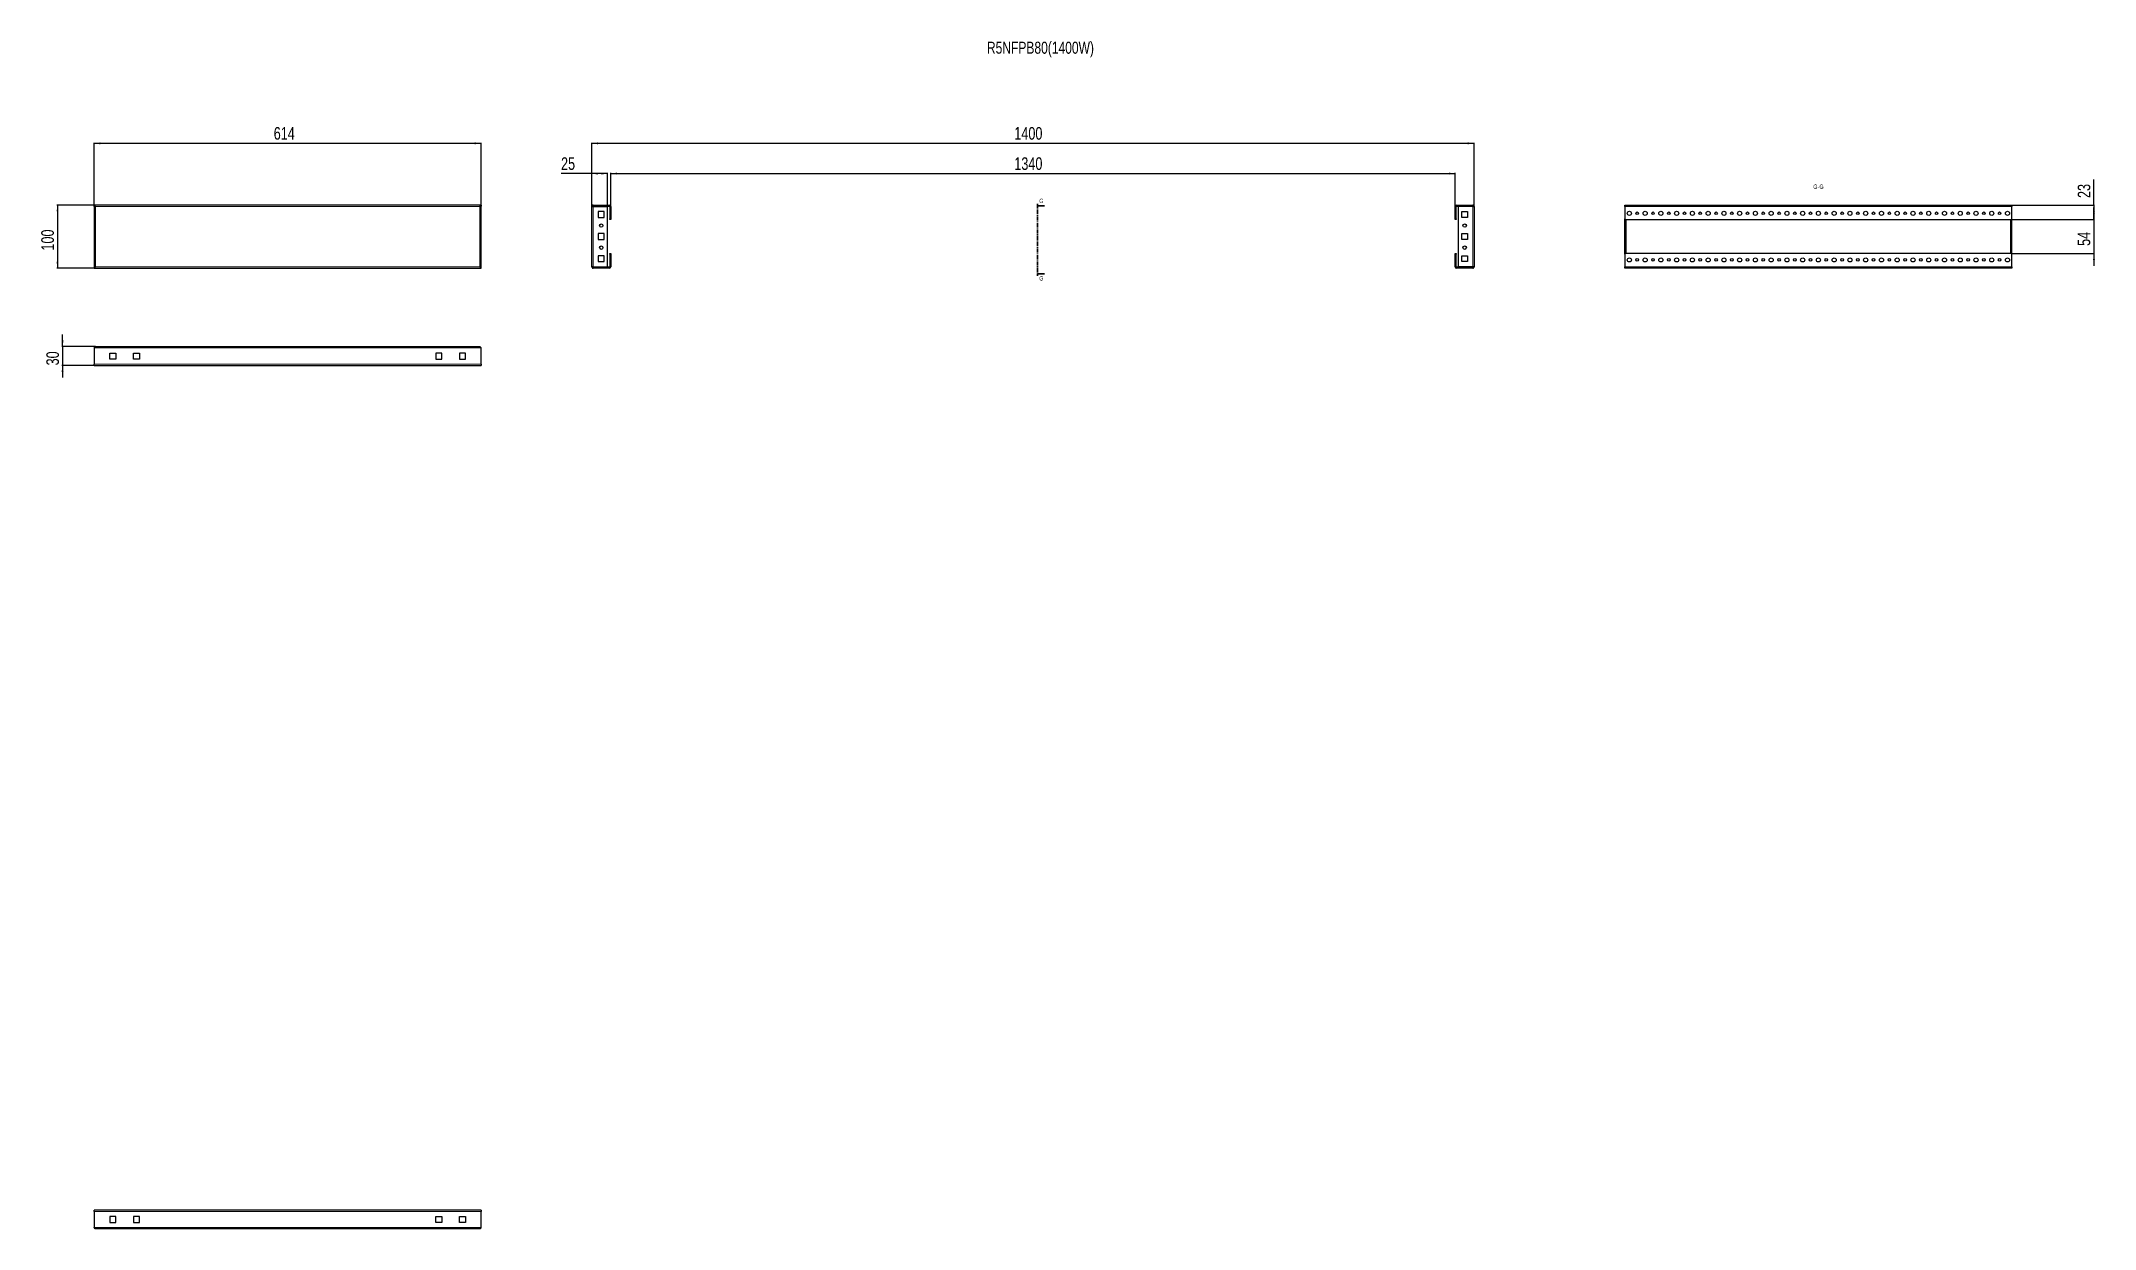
# Model space of a CAD drawing. Header units: millimetres. Extents: x -214 to 3045, y -1292 to 593.
import ezdxf

# ---------------------------------------------------------------- set-up
doc = ezdxf.new("R2010")
doc.units = ezdxf.units.MM
doc.linetypes.add('CENTER', pattern=[10.16, 6.35, -1.27, 1.27, -1.27])
doc.layers.add('FORMAT', color=7, linetype='Continuous')
doc.styles.add('SLDTEXTSTYLE0', font='TXT', dxfattribs={"width": 0.75})
doc.dimstyles.new('SLDDIMSTYLE0', dxfattribs={"dimtxt": 20, "dimasz": 10, "dimexe": 0, "dimexo": 0.0625, "dimgap": 5, "dimtad": 2, "dimdec": 1, "dimrnd": 1e-09, "dimzin": 12, "dimdsep": 46, "dimtxsty": 'SLDTEXTSTYLE0', "dimsah": 1, "dimcen": 0.09, "dimadec": 0, "dimazin": 3, "dimtfac": 1, "dimtofl": 0, "dimtmove": 0, "dimatfit": 3, "dimfxl": 0, "dimfrac": 2, "dimtolj": 1, "dimtzin": 12, "dimarcsym": 0})
doc.dimstyles.new('SLDDIMSTYLE1', dxfattribs={"dimtxt": 20, "dimasz": 10, "dimexe": 0, "dimexo": 0.0625, "dimgap": 5, "dimtad": 2, "dimdec": 1, "dimrnd": 1e-09, "dimzin": 12, "dimdsep": 46, "dimtxsty": 'SLDTEXTSTYLE0', "dimsah": 1, "dimcen": 0.09, "dimadec": 0, "dimazin": 3, "dimtfac": 1, "dimtmove": 0, "dimatfit": 0, "dimfxl": 0, "dimfrac": 2, "dimtolj": 1, "dimtzin": 12, "dimarcsym": 0})

# ---------------------------------------------------------------- blocks, each defined once
blk = doc.blocks.new('_D')
at = {"layer": 'FORMAT'}
for p, q in [((-129.8, 330.6), (-129.8, 431.6)), ((-129.8, 430.6), (484.2, 430.6)), ((484.2, 330.6), (484.2, 431.6))]:
    blk.add_line(p, q, dxfattribs=at)
for points in [[(-129.8, 430.6), (-119.8, 429), (-119.8, 432.1)], [(484.2, 430.6), (474.2, 432.1), (474.2, 429)]]:
    blk.add_solid(points, dxfattribs=at)
at = {"layer": 'FORMAT', "insert": (155.1, 456.4), "char_height": 20, "attachment_point": 1, "style": 'SLDTEXTSTYLE0'}
blk.add_mtext('614', dxfattribs=at)
blk = doc.blocks.new('_D_1')
at = {"layer": 'FORMAT'}
for p, q in [((-129.8, 332.6), (-188.9, 332.6)), ((-187.9, 332.6), (-187.9, 232.6)), ((-129.8, 232.6), (-188.9, 232.6))]:
    blk.add_line(p, q, dxfattribs=at)
for points in [[(-187.9, 332.6), (-189.5, 322.6), (-186.4, 322.6)], [(-187.9, 232.6), (-186.4, 242.6), (-189.5, 242.6)]]:
    blk.add_solid(points, dxfattribs=at)
at = {"layer": 'FORMAT', "insert": (-213.7, 260.4), "char_height": 20, "attachment_point": 1, "rotation": 90, "style": 'SLDTEXTSTYLE0'}
blk.add_mtext('100', dxfattribs=at)
blk = doc.blocks.new('_D_2')
at = {"layer": 'FORMAT'}
for p, q in [((659.8, 330.5), (659.8, 431.6)), ((659.8, 430.6), (2059.8, 430.6)), ((2059.8, 330.5), (2059.8, 431.6))]:
    blk.add_line(p, q, dxfattribs=at)
for points in [[(659.8, 430.6), (669.8, 429), (669.8, 432.1)], [(2059.8, 430.6), (2049.8, 432.1), (2049.8, 429)]]:
    blk.add_solid(points, dxfattribs=at)
at = {"layer": 'FORMAT', "insert": (1330.2, 456.4), "char_height": 20, "attachment_point": 1, "style": 'SLDTEXTSTYLE0'}
blk.add_mtext('1400', dxfattribs=at)
blk = doc.blocks.new('_D_3')
at = {"layer": 'FORMAT'}
for p, q in [((689.8, 330.5), (689.8, 383.6)), ((689.8, 382.6), (2029.8, 382.6)), ((2029.8, 330.5), (2029.8, 383.6))]:
    blk.add_line(p, q, dxfattribs=at)
for points in [[(689.8, 382.6), (699.8, 381), (699.8, 384.1)], [(2029.8, 382.6), (2019.8, 384.1), (2019.8, 381)]]:
    blk.add_solid(points, dxfattribs=at)
at = {"layer": 'FORMAT', "insert": (1330.2, 408.4), "char_height": 20, "attachment_point": 1, "style": 'SLDTEXTSTYLE0'}
blk.add_mtext('1340', dxfattribs=at)
blk = doc.blocks.new('_D_4')
at = {"layer": 'FORMAT'}
for p, q in [((659.8, 382.6), (611, 382.6)), ((659.8, 330.5), (659.8, 383.6)), ((684.8, 382.6), (659.8, 382.6)), ((684.8, 330.6), (684.8, 383.6))]:
    blk.add_line(p, q, dxfattribs=at)
for points in [[(659.8, 382.6), (669.8, 381), (669.8, 384.1)], [(684.8, 382.6), (674.8, 384.1), (674.8, 381)]]:
    blk.add_solid(points, dxfattribs=at)
at = {"layer": 'FORMAT', "insert": (611, 408.4), "char_height": 20, "attachment_point": 1, "style": 'SLDTEXTSTYLE0'}
blk.add_mtext('25', dxfattribs=at)
blk = doc.blocks.new('_D_5')
at = {"layer": 'FORMAT'}
for p, q in [((-127.7, 108), (-180.9, 108)), ((-179.9, 108), (-179.9, 127.3)), ((-179.9, 108), (-179.9, 78)), ((-129.8, 78), (-180.9, 78)), ((-179.9, 78), (-179.9, 58.8))]:
    blk.add_line(p, q, dxfattribs=at)
for points in [[(-179.9, 108), (-178.4, 118), (-181.5, 118)], [(-179.9, 78), (-181.5, 68), (-178.4, 68)]]:
    blk.add_solid(points, dxfattribs=at)
at = {"layer": 'FORMAT', "insert": (-205.7, 78.2), "char_height": 20, "attachment_point": 1, "rotation": 90, "style": 'SLDTEXTSTYLE0'}
blk.add_mtext('30', dxfattribs=at)
blk = doc.blocks.new('_D_6')
at = {"layer": 'FORMAT'}
for p, q in [((3043.3, 309.6), (3043.3, 328.8)), ((2912.1, 309.6), (3044.3, 309.6)), ((3043.3, 309.6), (3043.3, 255.6)), ((2912.1, 255.6), (3044.3, 255.6)), ((3043.3, 255.6), (3043.3, 236.3))]:
    blk.add_line(p, q, dxfattribs=at)
for points in [[(3043.3, 309.6), (3044.8, 319.6), (3041.8, 319.6)], [(3043.3, 255.6), (3041.8, 245.6), (3044.8, 245.6)]]:
    blk.add_solid(points, dxfattribs=at)
at = {"layer": 'FORMAT', "insert": (3017.5, 267.8), "char_height": 20, "attachment_point": 1, "rotation": 90, "style": 'SLDTEXTSTYLE0'}
blk.add_mtext('54', dxfattribs=at)
blk = doc.blocks.new('_D_7')
at = {"layer": 'FORMAT'}
for p, q in [((3043.3, 332.6), (3043.3, 373.3)), ((2913.1, 332.6), (3044.3, 332.6)), ((3043.3, 332.6), (3043.3, 309.6)), ((2912.1, 309.6), (3044.3, 309.6))]:
    blk.add_line(p, q, dxfattribs=at)
for points in [[(3043.3, 332.6), (3041.8, 322.6), (3044.8, 322.6)], [(3043.3, 309.6), (3044.8, 319.6), (3041.8, 319.6)]]:
    blk.add_solid(points, dxfattribs=at)
at = {"layer": 'FORMAT', "insert": (3017.5, 343.8), "char_height": 20, "attachment_point": 1, "rotation": 90, "style": 'SLDTEXTSTYLE0'}
blk.add_mtext('23', dxfattribs=at)

msp = doc.modelspace()

# ---------------------------------------------------------------- linework, layer by layer
at = {"color": 7, "linetype": 'Continuous', "lineweight": 25}
for p, q in [((484.22, 332.57), (-129.78, 332.57)), ((-129.78, 331.07), (-129.78, 332.57)), ((-129.78, 331.07), (-129.78, 330.57)), ((-129.78, 330.57), (-129.78, 234.57)), ((-129.78, 330.57), (-128.28, 330.57)), ((484.22, 330.57), (482.72, 330.57)), ((484.22, 332.57), (484.22, 331.07)), ((484.22, 330.57), (484.22, 331.07)), ((484.22, 234.57), (484.22, 330.57)), ((659.8, 234.67), (659.8, 330.47)), ((661.9, 332.57), (661.9, 331.07)), ((661.9, 332.57), (687.7, 332.57)), ((661.9, 331.07), (687.7, 331.07)), ((661.9, 330.57), (684.8, 330.57)), ((684.8, 234.57), (684.8, 330.57)), ((688.3, 330.47), (688.3, 310.57)), ((689.8, 330.47), (689.8, 310.57)), ((2029.8, 310.57), (2029.8, 330.47)), ((2031.3, 310.57), (2031.3, 330.47)), ((2031.9, 332.57), (2057.7, 332.57)), ((2031.9, 331.07), (2057.7, 331.07)), ((2034.8, 234.57), (2034.8, 330.57)), ((2057.7, 330.57), (2034.8, 330.57)), ((2057.7, 331.07), (2057.7, 332.57)), ((2059.8, 330.47), (2059.8, 234.67)), ((2299.13, 332.57), (2913.13, 332.57)), ((2299.13, 330.47), (2299.13, 332.57)), ((2299.13, 330.47), (2299.13, 310.57)), ((2913.13, 332.57), (2913.13, 330.47)), ((2913.13, 310.57), (2913.13, 330.47)), ((670.05, 322.32), (670.05, 312.82)), ((679.55, 322.32), (670.05, 322.32)), ((670.05, 312.82), (679.55, 312.82)), ((679.55, 312.82), (679.55, 322.32)), ((688.3, 310.57), (689.8, 310.57)), ((688.3, 309.57), (688.3, 310.57)), ((689.8, 309.57), (688.3, 309.57)), ((689.8, 310.57), (689.8, 309.57)), ((2029.8, 310.57), (2031.3, 310.57)), ((2029.8, 309.57), (2029.8, 310.57)), ((2031.3, 309.57), (2029.8, 309.57)), ((2031.3, 310.57), (2031.3, 309.57)), ((2040.05, 322.32), (2049.55, 322.32)), ((2040.05, 312.82), (2040.05, 322.32)), ((2049.55, 312.82), (2040.05, 312.82)), ((2049.55, 322.32), (2049.55, 312.82)), ((2299.13, 310.57), (2300.13, 309.57)), ((2299.13, 254.57), (2299.13, 310.57)), ((2300.13, 309.57), (2912.13, 309.57)), ((2300.63, 255.57), (2300.63, 309.57)), ((2911.63, 255.57), (2911.63, 309.57)), ((2912.13, 309.57), (2913.13, 310.57)), ((2913.13, 254.57), (2913.13, 310.57)), ((670.05, 287.32), (670.05, 277.82)), ((679.55, 287.32), (670.05, 287.32)), ((670.05, 277.82), (679.55, 277.82)), ((679.55, 277.82), (679.55, 287.32)), ((2040.05, 287.32), (2049.55, 287.32)), ((2040.05, 277.82), (2040.05, 287.32)), ((2049.55, 277.82), (2040.05, 277.82)), ((2049.55, 287.32), (2049.55, 277.82)), ((-128.28, 234.57), (-129.78, 234.57)), ((-129.78, 234.57), (-129.78, 234.07)), ((-129.78, 234.07), (-129.78, 232.57)), ((-129.78, 232.57), (484.22, 232.57)), ((482.72, 234.57), (484.22, 234.57)), ((484.22, 234.07), (484.22, 234.57)), ((484.22, 232.57), (484.22, 234.07)), ((661.9, 234.57), (684.8, 234.57)), ((661.9, 232.57), (661.9, 234.07)), ((687.7, 234.07), (661.9, 234.07)), ((687.7, 232.57), (661.9, 232.57)), ((679.55, 252.32), (670.05, 252.32)), ((670.05, 252.32), (670.05, 242.82)), ((670.05, 242.82), (679.55, 242.82)), ((679.55, 242.82), (679.55, 252.32)), ((688.3, 254.57), (688.3, 255.57)), ((688.3, 255.57), (689.8, 255.57)), ((689.8, 254.57), (688.3, 254.57)), ((688.3, 254.57), (688.3, 234.67)), ((689.8, 255.57), (689.8, 254.57)), ((689.8, 254.57), (689.8, 234.67)), ((2029.8, 255.57), (2031.3, 255.57)), ((2029.8, 254.57), (2029.8, 255.57)), ((2031.3, 254.57), (2029.8, 254.57)), ((2029.8, 234.67), (2029.8, 254.57)), ((2031.3, 255.57), (2031.3, 254.57)), ((2031.3, 234.67), (2031.3, 254.57)), ((2057.7, 234.07), (2031.9, 234.07)), ((2057.7, 232.57), (2031.9, 232.57)), ((2057.7, 234.57), (2034.8, 234.57)), ((2040.05, 252.32), (2049.55, 252.32)), ((2040.05, 242.82), (2040.05, 252.32)), ((2049.55, 242.82), (2040.05, 242.82)), ((2049.55, 252.32), (2049.55, 242.82)), ((2057.7, 234.07), (2057.7, 232.57)), ((2300.13, 255.57), (2299.13, 254.57)), ((2299.13, 254.57), (2299.13, 234.67)), ((2299.13, 232.57), (2299.13, 234.67)), ((2913.13, 232.57), (2299.13, 232.57)), ((2912.13, 255.57), (2300.13, 255.57)), ((2913.13, 254.57), (2912.13, 255.57)), ((2913.13, 234.67), (2913.13, 254.57)), ((2913.13, 234.67), (2913.13, 232.57)), ((-129.78, 105.92), (-129.78, 80.12)), ((-127.68, 108.02), (482.12, 108.02)), ((-104.78, 97.77), (-95.28, 97.77)), ((-104.78, 88.27), (-104.78, 97.77)), ((-95.28, 97.77), (-95.28, 88.27)), ((-67.28, 97.77), (-57.78, 97.77)), ((-67.28, 88.27), (-67.28, 97.77)), ((-57.78, 97.77), (-57.78, 88.27)), ((421.72, 97.77), (412.22, 97.77)), ((412.22, 97.77), (412.22, 88.27)), ((421.72, 88.27), (421.72, 97.77)), ((449.72, 97.77), (449.72, 88.27)), ((459.22, 97.77), (449.72, 97.77)), ((459.22, 88.27), (459.22, 97.77)), ((484.22, 80.12), (484.22, 105.92)), ((-129.78, 78.02), (-129.78, 80.12)), ((-129.78, 78.02), (484.22, 78.02)), ((-95.28, 88.27), (-104.78, 88.27)), ((-57.78, 88.27), (-67.28, 88.27)), ((412.22, 88.27), (421.72, 88.27)), ((449.72, 88.27), (459.22, 88.27)), ((484.22, 80.12), (484.22, 78.02)), ((-129.78, -1264.08), (-129.78, -1261.98)), ((484.22, -1261.98), (-129.78, -1261.98)), ((-129.78, -1264.08), (-129.78, -1289.88)), ((484.22, -1261.98), (484.22, -1264.08)), ((484.22, -1289.88), (484.22, -1264.08)), ((482.12, -1291.98), (-127.68, -1291.98)), ((-95.28, -1272.23), (-104.78, -1272.23)), ((-104.78, -1272.23), (-104.78, -1281.73)), ((-104.78, -1281.73), (-95.28, -1281.73)), ((-95.28, -1281.73), (-95.28, -1272.23)), ((-57.78, -1272.23), (-67.28, -1272.23)), ((-67.28, -1272.23), (-67.28, -1281.73)), ((-67.28, -1281.73), (-57.78, -1281.73)), ((-57.78, -1281.73), (-57.78, -1272.23)), ((412.22, -1281.73), (412.22, -1272.23)), ((412.22, -1272.23), (421.72, -1272.23)), ((421.72, -1281.73), (412.22, -1281.73)), ((421.72, -1272.23), (421.72, -1281.73)), ((449.72, -1272.23), (459.22, -1272.23)), ((449.72, -1281.73), (449.72, -1272.23)), ((459.22, -1281.73), (449.72, -1281.73)), ((459.22, -1272.23), (459.22, -1281.73))]:
    msp.add_line(p, q, dxfattribs=at)
at = {"color": 8, "linetype": 'Continuous', "lineweight": 18}
for p, q in [((482.12, 330.47), (-127.68, 330.47)), ((-127.68, 330.47), (-127.68, 234.67)), ((482.12, 234.67), (482.12, 330.47)), ((661.9, 234.57), (661.9, 330.57)), ((687.7, 331.07), (687.7, 332.57)), ((688.3, 330.47), (689.8, 330.47)), ((2031.3, 330.47), (2029.8, 330.47)), ((2031.9, 331.07), (2031.9, 332.57)), ((2057.7, 330.57), (2057.7, 234.57)), ((2299.13, 330.47), (2913.13, 330.47)), ((2301.23, 255.57), (2301.23, 309.57)), ((2911.03, 309.57), (2911.03, 255.57)), ((-127.68, 234.67), (482.12, 234.67)), ((687.7, 234.07), (687.7, 232.57)), ((688.3, 234.67), (689.8, 234.67)), ((2031.3, 234.67), (2029.8, 234.67)), ((2031.9, 234.07), (2031.9, 232.57)), ((2913.13, 234.67), (2299.13, 234.67)), ((-129.78, 105.92), (484.22, 105.92)), ((-129.78, 80.12), (484.22, 80.12)), ((484.22, -1264.08), (-129.78, -1264.08)), ((484.22, -1289.88), (-129.78, -1289.88))]:
    msp.add_line(p, q, dxfattribs=at)
at = {"color": 7, "linetype": 'CENTER', "lineweight": 35}
msp.add_line((1367.26, 334.64), (1367.26, 220.56), dxfattribs=at)
at = {"color": 7, "linetype": 'Continuous', "lineweight": 35}
for p, q in [((1377.9, 331.64), (1367.26, 331.64)), ((1377.9, 223.56), (1367.26, 223.56))]:
    msp.add_line(p, q, dxfattribs=at)
at = {"color": 7, "linetype": 'Continuous', "lineweight": 25}
for centre, radius in [((674.8, 300.07), 2.75), ((2044.8, 300.07), 2.75), ((2306.13, 319.57), 3.25), ((2318.63, 319.57), 2.1), ((2331.13, 319.57), 3.25), ((2343.63, 319.57), 2.1), ((2356.13, 319.57), 3.25), ((2368.63, 319.57), 2.1), ((2381.13, 319.57), 3.25), ((2393.63, 319.57), 2.1), ((2406.13, 319.57), 3.25), ((2418.63, 319.57), 2.1), ((2431.13, 319.57), 3.25), ((2443.63, 319.57), 2.1), ((2456.13, 319.57), 3.25), ((2468.63, 319.57), 2.1), ((2481.13, 319.57), 3.25), ((2493.63, 319.57), 2.1), ((2506.13, 319.57), 3.25), ((2518.63, 319.57), 2.1), ((2531.13, 319.57), 3.25), ((2543.63, 319.57), 2.1), ((2556.13, 319.57), 3.25), ((2568.63, 319.57), 2.1), ((2581.13, 319.57), 3.25), ((2593.63, 319.57), 2.1), ((2606.13, 319.57), 3.25), ((2618.63, 319.57), 2.1), ((2631.13, 319.57), 3.25), ((2643.63, 319.57), 2.1), ((2656.13, 319.57), 3.25), ((2668.63, 319.57), 2.1), ((2681.13, 319.57), 3.25), ((2693.63, 319.57), 2.1), ((2706.13, 319.57), 3.25), ((2718.63, 319.57), 2.1), ((2731.13, 319.57), 3.25), ((2743.63, 319.57), 2.1), ((2756.13, 319.57), 3.25), ((2768.63, 319.57), 2.1), ((2781.13, 319.57), 3.25), ((2793.63, 319.57), 2.1), ((2806.13, 319.57), 3.25), ((2818.63, 319.57), 2.1), ((2831.13, 319.57), 3.25), ((2843.63, 319.57), 2.1), ((2856.13, 319.57), 3.25), ((2868.63, 319.57), 2.1), ((2881.13, 319.57), 3.25), ((2893.63, 319.57), 2.1), ((2906.13, 319.57), 3.25), ((674.8, 265.07), 2.75), ((2044.8, 265.07), 2.75), ((2306.13, 245.57), 3.25), ((2318.63, 245.57), 2.1), ((2331.13, 245.57), 3.25), ((2343.63, 245.57), 2.1), ((2356.13, 245.57), 3.25), ((2368.63, 245.57), 2.1), ((2381.13, 245.57), 3.25), ((2393.63, 245.57), 2.1), ((2406.13, 245.57), 3.25), ((2418.63, 245.57), 2.1), ((2431.13, 245.57), 3.25), ((2443.63, 245.57), 2.1), ((2456.13, 245.57), 3.25), ((2468.63, 245.57), 2.1), ((2481.13, 245.57), 3.25), ((2493.63, 245.57), 2.1), ((2506.13, 245.57), 3.25), ((2518.63, 245.57), 2.1), ((2531.13, 245.57), 3.25), ((2543.63, 245.57), 2.1), ((2556.13, 245.57), 3.25), ((2568.63, 245.57), 2.1), ((2581.13, 245.57), 3.25), ((2593.63, 245.57), 2.1), ((2606.13, 245.57), 3.25), ((2618.63, 245.57), 2.1), ((2631.13, 245.57), 3.25), ((2643.63, 245.57), 2.1), ((2656.13, 245.57), 3.25), ((2668.63, 245.57), 2.1), ((2681.13, 245.57), 3.25), ((2693.63, 245.57), 2.1), ((2706.13, 245.57), 3.25), ((2718.63, 245.57), 2.1), ((2731.13, 245.57), 3.25), ((2743.63, 245.57), 2.1), ((2756.13, 245.57), 3.25), ((2768.63, 245.57), 2.1), ((2781.13, 245.57), 3.25), ((2793.63, 245.57), 2.1), ((2806.13, 245.57), 3.25), ((2818.63, 245.57), 2.1), ((2831.13, 245.57), 3.25), ((2843.63, 245.57), 2.1), ((2856.13, 245.57), 3.25), ((2868.63, 245.57), 2.1), ((2881.13, 245.57), 3.25), ((2893.63, 245.57), 2.1), ((2906.13, 245.57), 3.25)]:
    msp.add_circle(centre, radius, dxfattribs=at)
for centre, radius, start, end in [((687.7, 330.47), 2.1, 0, 90), ((687.7, 330.47), 0.6, 0, 90), ((2031.9, 330.47), 2.1, 90, 180), ((2031.9, 330.47), 0.6, 90, 180), ((687.7, 234.67), 0.6, 270, 360), ((687.7, 234.67), 2.1, 270, 0), ((2031.9, 234.67), 2.1, 180, 270), ((2031.9, 234.67), 0.6, 180, 270)]:
    msp.add_arc(centre, radius, start, end, dxfattribs=at)
for points, knots in [([(-127.68, 330.47), (-127.86, 330.75), (-128.22, 331.31), (-128.75, 332.01), (-129.27, 332.48), (-129.62, 332.54), (-129.78, 332.57)], [0, 0, 0, 0, 0.25475266, 0.50964469, 0.7645377, 1, 1, 1, 1]), ([(-127.68, 330.47), (-127.86, 330.55), (-128.23, 330.71), (-128.92, 330.98), (-129.44, 331.03), (-129.78, 331.07)], [0, 0, 0, 0, 0.2598775, 0.5197391, 1, 1, 1, 1]), ([(2059.8, 330.47), (2059.77, 330.75), (2059.7, 331.31), (2059.2, 332.01), (2058.5, 332.48), (2057.96, 332.54), (2057.7, 332.57)], [0, 0, 0, 0, 0.25475266, 0.50964469, 0.7645377, 1, 1, 1, 1]), ([(2058.3, 330.47), (2058.29, 330.55), (2058.27, 330.71), (2058.08, 330.98), (2057.85, 331.03), (2057.7, 331.07)], [0, 0, 0, 0, 0.2598775, 0.5197391, 1, 1, 1, 1]), ([(482.12, 108.02), (482.3, 107.99), (482.65, 107.92), (483.19, 107.42), (483.71, 106.72), (484.06, 106.18), (484.22, 105.92)], [0, 0, 0, 0, 0.2547527, 0.5096447, 0.7645377, 1, 1, 1, 1]), ([(-127.68, -1291.98), (-127.86, -1291.95), (-128.22, -1291.88), (-128.75, -1291.38), (-129.27, -1290.68), (-129.62, -1290.14), (-129.78, -1289.88)], [0, 0, 0, 0, 0.25475266, 0.50964469, 0.7645377, 1, 1, 1, 1])]:
    msp.add_open_spline(points, degree=3, knots=knots, dxfattribs=at)
for points in [[(-129.78, 330.57), (-129.75, 330.56), (-129.69, 330.54), (-129.2, 330.52), (-128.51, 330.49), (-127.96, 330.47), (-127.68, 330.47)], [(484.22, 332.57), (484.04, 332.53), (483.69, 332.47), (483.17, 331.99), (482.64, 331.29), (482.29, 330.74), (482.12, 330.47)], [(484.22, 331.07), (483.87, 331.03), (483.17, 330.95), (482.47, 330.63), (482.12, 330.47)], [(482.12, 330.47), (482.39, 330.47), (482.95, 330.49), (483.64, 330.52), (484.13, 330.54), (484.19, 330.56), (484.22, 330.57)], [(661.9, 332.57), (661.63, 332.53), (661.08, 332.47), (660.38, 331.99), (659.9, 331.29), (659.83, 330.74), (659.8, 330.47)], [(659.8, 330.47), (659.83, 330.47), (659.9, 330.49), (660.38, 330.52), (661.08, 330.54), (661.63, 330.56), (661.9, 330.57)], [(661.9, 331.07), (661.74, 331.03), (661.41, 330.95), (661.34, 330.63), (661.3, 330.47)], [(2057.7, 330.57), (2057.98, 330.56), (2058.53, 330.54), (2059.22, 330.52), (2059.71, 330.49), (2059.77, 330.47), (2059.8, 330.47)], [(-129.78, 232.57), (-129.61, 232.6), (-129.26, 232.66), (-128.73, 233.15), (-128.21, 233.84), (-127.86, 234.39), (-127.68, 234.67)], [(-127.68, 234.67), (-127.96, 234.66), (-128.51, 234.64), (-129.2, 234.62), (-129.69, 234.59), (-129.75, 234.57), (-129.78, 234.57)], [(-129.78, 234.07), (-129.43, 234.1), (-128.73, 234.18), (-128.03, 234.5), (-127.68, 234.67)], [(482.12, 234.67), (482.29, 234.39), (482.64, 233.84), (483.17, 233.15), (483.69, 232.66), (484.04, 232.6), (484.22, 232.57)], [(484.22, 234.57), (484.19, 234.57), (484.13, 234.59), (483.64, 234.62), (482.95, 234.64), (482.39, 234.66), (482.12, 234.67)], [(482.12, 234.67), (482.47, 234.5), (483.17, 234.18), (483.87, 234.1), (484.22, 234.07)], [(661.9, 234.57), (661.63, 234.57), (661.08, 234.59), (660.38, 234.62), (659.9, 234.64), (659.83, 234.66), (659.8, 234.67)], [(659.8, 234.67), (659.83, 234.39), (659.9, 233.84), (660.38, 233.15), (661.08, 232.66), (661.63, 232.6), (661.9, 232.57)], [(661.3, 234.67), (661.34, 234.5), (661.41, 234.18), (661.74, 234.1), (661.9, 234.07)], [(2057.7, 234.07), (2057.86, 234.1), (2058.19, 234.18), (2058.26, 234.5), (2058.3, 234.67)], [(2057.7, 232.57), (2057.98, 232.6), (2058.53, 232.66), (2059.22, 233.15), (2059.71, 233.84), (2059.77, 234.39), (2059.8, 234.67)], [(2059.8, 234.67), (2059.77, 234.66), (2059.71, 234.64), (2059.22, 234.62), (2058.53, 234.59), (2057.98, 234.57), (2057.7, 234.57)], [(-129.78, 105.92), (-129.61, 106.19), (-129.26, 106.75), (-128.73, 107.44), (-128.21, 107.92), (-127.86, 107.99), (-127.68, 108.02)], [(484.22, -1289.88), (484.04, -1290.16), (483.69, -1290.71), (483.17, -1291.4), (482.64, -1291.89), (482.29, -1291.95), (482.12, -1291.98)]]:
    msp.add_open_spline(points, degree=3, dxfattribs=at)
at = {"color": 7, "linetype": 'Continuous', "lineweight": 35}
for points in [[(1367.26, 331.64), (1374.26, 330.52), (1374.26, 332.76)], [(1367.26, 223.56), (1374.26, 222.44), (1374.26, 224.68)]]:
    msp.add_solid(points, dxfattribs=at)

# ---------------------------------------------------------------- texts
at = {"color": 7, "linetype": 'Continuous', "char_height": 7, "attachment_point": 1, "style": 'SLDTEXTSTYLE0'}
for insert in [(1369.77, 342.74), (1369.77, 219.86)]:
    msp.add_mtext('G', dxfattribs=dict(at, insert=insert))
at = {"layer": 'FORMAT', "style": 'SLDTEXTSTYLE0'}
for s, insert, char_height, attachment_point in [('R5NFPB80(1400W)', (1286.74, 591.82), 19.05, 1), ('G-G', (2606.15, 365.26), 7, 2)]:
    msp.add_mtext(s, dxfattribs=dict(at, insert=insert, char_height=char_height, attachment_point=attachment_point))

# ---------------------------------------------------------------- dimensions: what is measured, and where the dimension line sits
at = {"layer": 'FORMAT'}
for base, p1, p2, picture, middle in [((484.22, 430.57), (-129.78, 330.57), (484.22, 330.57), '_D', (177.22, 430.57)), ((2029.8, 382.57), (689.8, 330.47), (2029.8, 330.47), '_D_3', (1359.8, 382.57))]:
    dim = msp.add_linear_dim(base=base, p1=p1, p2=p2, dimstyle='SLDDIMSTYLE0', dxfattribs=at)
    dim.commit()
    dim.dimension.update_dxf_attribs({"geometry": picture, "text_midpoint": middle, "dimtype": 160})
for base, p1, p2, angle, dimstyle, picture, middle in [((2059.8, 430.57), (659.8, 330.47), (2059.8, 330.47), 0, 'SLDDIMSTYLE0', '_D_2', (1359.8, 430.57)), ((659.8, 382.57), (684.8, 330.57), (659.8, 330.47), 0, 'SLDDIMSTYLE0', '_D_4', (625.8, 382.57)), ((3043.3, 309.57), (2913.13, 332.57), (2912.13, 309.57), 90, 'SLDDIMSTYLE0', '_D_7', (3043.3, 358.57)), ((-187.95, 232.57), (-129.78, 332.57), (-129.78, 232.57), 90, 'SLDDIMSTYLE0', '_D_1', (-187.95, 282.57)), ((3043.3, 255.57), (2912.13, 309.57), (2912.13, 255.57), 90, 'SLDDIMSTYLE1', '_D_6', (3043.3, 282.57)), ((-179.95, 78.02), (-127.68, 108.02), (-129.78, 78.02), 90, 'SLDDIMSTYLE1', '_D_5', (-179.95, 93.02))]:
    dim = msp.add_linear_dim(base=base, p1=p1, p2=p2, angle=angle, dimstyle=dimstyle, dxfattribs=at)
    dim.commit()
    dim.dimension.update_dxf_attribs({"geometry": picture, "text_midpoint": middle, "dimtype": 160})

doc.saveas('drawing.dxf')
